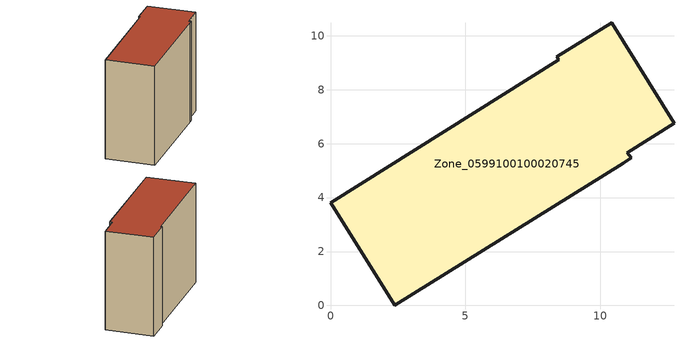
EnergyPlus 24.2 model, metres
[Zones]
Zone_0599100100020745
 floor ground (C_G): 11.15,5.47 10.85,5.28 2.38,0 0,3.8 8.46,9.12 8.39,9.23 10.43,10.49 12.73,6.76 11,5.66 z0
 wall outside (C_F): 2.38,0 10.85,5.28 11.15,5.47 11,5.66 12.73,6.76 10.43,10.49 8.39,9.23 8.46,9.12 0,3.8 2.38,0 z0:9.28
 roof outside (C_R): 10.85,5.28 11.15,5.47 11,5.66 12.73,6.76 10.43,10.49 8.39,9.23 8.46,9.12 0,3.8 2.38,0 z9.28
[BUILDING]
Pand.0599100100020745: North Axis=0; Terrain=City; Loads Convergence Tolerance Value=0.04; Temperature Convergence Tolerance Value=0.4; Solar Distribution=FullExterior; Maximum Number of Warmup Days=25; Minimum Number of Warmup Days=1
[Site:Location]
Rotterdam.The.Hague.AP_ZH_NLD Design_Conditions: Latitude=51.96; Longitude=4.45; Time Zone=1; Elevation=-4.5
[SITE:GROUNDTEMPERATURE:BUILDINGSURFACE]
18, 18, 18, 18, 18, 18, 18, 18, 18, 18, 18, 18
[MATERIAL] Thermal Absorptance=0.9; Solar Absorptance=0.7; Visible Absorptance=0.7
Name | Roughness | Thickness | Conductivity | Density | Specific Heat
G.TI.2015-2018 | MediumSmooth | 0.15 | 0.0428571 | 540 | 1210
F.TI.2015-2018 | Rough | 0.3 | 0.0666667 | 1920 | 840
R.TI.2015-2018 | MediumRough | 0.2 | 0.0333333 | 1500 | 1000
[CONSTRUCTION]
C_G: G.TI.2015-2018
C_F: F.TI.2015-2018
C_R: R.TI.2015-2018
[ZONE]
Zone_0599100100020745: Type=1; Multiplier=1; Ceiling Height=Autocalculate; Volume=Autocalculate; Floor Area=autocalculate; Part of Total Floor Area=Yes
[ZONEINFILTRATION:DESIGNFLOWRATE]
Infil_Zone_0599100100020745: Zone or ZoneList or Space or SpaceList=Zone_0599100100020745; Schedule=AlwaysOn; Design Flow Rate Calculation Method=Flow/Area; Flow Rate per Floor Area=0.0015; Constant Term Coefficient=1; Temperature Term Coefficient=0; Velocity Term Coefficient=0; Velocity Squared Term Coefficient=0
[HVACTEMPLATE:ZONE:IDEALLOADSAIRSYSTEM]
Zone_0599100100020745: Maximum Heating Supply Air Temperature=50; Minimum Cooling Supply Air Temperature=13; Maximum Heating Supply Air Humidity Ratio=0.0156; Minimum Cooling Supply Air Humidity Ratio=0.0077; Heating Limit=NoLimit; Cooling Limit=NoLimit; Dehumidification Control Type=ConstantSensibleHeatRatio; Cooling Sensible Heat Ratio=0.7; Dehumidification Setpoint=60; Humidification Control Type=None; Humidification Setpoint=30; Outdoor Air Method=None; Outdoor Air Flow Rate per Person=0.00944; Outdoor Air Flow Rate per Zone Floor Area=0; Outdoor Air Flow Rate per Zone=0; Demand Controlled Ventilation Type=None; Outdoor Air Economizer Type=NoEconomizer; Heat Recovery Type=None; Sensible Heat Recovery Effectiveness=0.7; Latent Heat Recovery Effectiveness=0.65
[ZONECONTROL:THERMOSTAT]
ThermostatControl_Zone_0599100100020745: Zone or ZoneList=Zone_0599100100020745; Control Type Schedule=DualSetpointControlType; Control 1=Thermostat_Zone_0599100100020745; Temperature Difference Between Cutout And Setpoint=0
[THERMOSTATSETPOINT:DUALSETPOINT]
Thermostat_Zone_0599100100020745: Heating Setpoint Temperature Schedule=HeatingSetpoint_Zone_0599100100020745; Cooling Setpoint Temperature Schedule=CoolingSetpoint_Zone_0599100100020745
[SCHEDULE:COMPACT]
HeatingSetpoint_Zone_0599100100020745: Through: 12/31, For: AllDays, Until: 24:00, 21
CoolingSetpoint_Zone_0599100100020745: Through: 12/31, For: AllDays, Until: 24:00, 24
DualSetpointControlType: Through: 12/31, For: AllDays, Until: 24:00, 4
AlwaysOn: Through: 12/31, For: AllDays, Until: 24:00, 1
